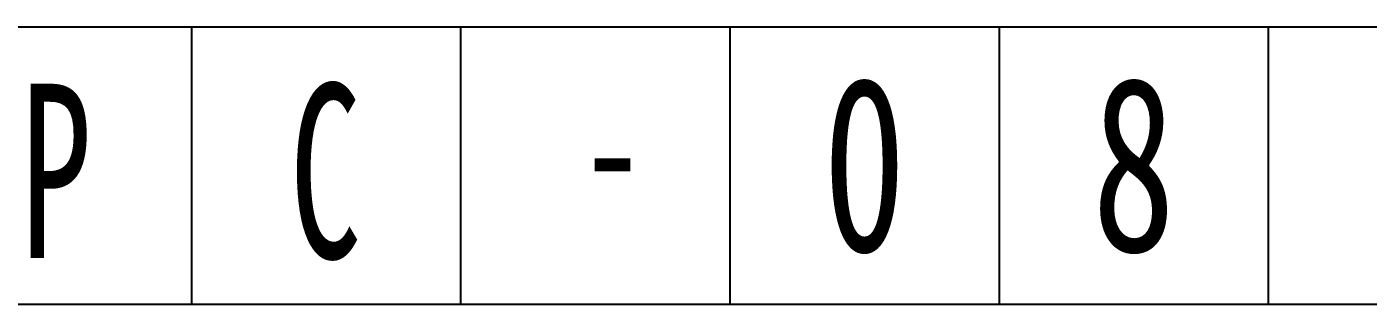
# Model space of a CAD drawing. Header units: millimetres. Extents: x 0 to 420, y 0 to 297.
# Drawn here: x 364.88 to 386.38, y 40.19 to 44.65 of the extents above; entities that cross this region are included whole.
import ezdxf
from ezdxf.enums import TextEntityAlignment as Align

# ---------------------------------------------------------------- set-up
doc = ezdxf.new("R2010")
doc.units = ezdxf.units.MM
doc.layers.add('GPDRAW', color=1, linetype='Continuous')
doc.layers.add('sign', color=7, linetype='Continuous')
doc.styles.add('ECL', font='SIMFANG_2312.TTF', dxfattribs={"width": 0.7, "height": 3})
doc.styles.add('LXL', font='SIMFANG_2312.TTF', dxfattribs={"width": 0.7, "height": 3})

# ---------------------------------------------------------------- blocks, each defined once
blk = doc.blocks.new('*U65')
at = {"layer": 'GPDRAW', "color": 5, "style": 'LXL', "width": 0.6}
for s, p in [('P', (79.849, 2.141)), ('C', (84.166, 2.141))]:
    blk.add_text(s, height=2.8, dxfattribs=at).set_placement(p, align=Align.MIDDLE)
blk = doc.blocks.new('XXDAFRAM-CH-HENG-A3')
at = {"linetype": 'Continuous'}
for p, q in [((367.517, 44.649), (367.517, 40.194)), ((371.833, 44.649), (371.833, 40.194)), ((376.15, 44.649), (376.15, 40.194)), ((380.467, 44.649), (380.467, 40.194)), ((384.783, 44.649), (384.783, 40.194))]:
    blk.add_line(p, q, dxfattribs=at)
at = {"layer": 'GPDRAW', "color": 3, "linetype": 'Continuous'}
blk.add_line((285.5, 44.649), (415, 44.649), dxfattribs=at)
at = {"layer": 'GPDRAW'}
blk.add_line((285.5, 44.649), (415, 44.649), dxfattribs=at)
at = {"layer": 'sign', "color": 1, "linetype": 'Continuous'}
blk.add_line((285.5, 40.194), (415, 40.194), dxfattribs=at)
blk.add_blockref('*U65', (285.5, 40.194))
at = {"linetype": 'Continuous', "style": 'ECL', "width": 0.7}
for tag, height, p in [('DESIGNSTATUS', 2.8, (407.013, 52.286)), ('ENDESIGNSTATUS', 2.8, (407.013, 47.375)), ('V', 2.8, (378.308, 42.422)), ('O', 2.8, (382.625, 42.422)), ('N', 2.8, (386.942, 42.422)), ('L', 2.8, (391.258, 42.422)), ('D', 2.8, (399.892, 42.422)), ('W', 2.8, (404.208, 42.422)), ('G', 2.8, (408.525, 42.422)), ('VEREN40', 2.8, (412.842, 42.422)), ('DWGNAME1', 3, (372.022, 30.89)), ('DWGENAME1', 3, (371.833, 27.226)), ('DWGNAME', 3, (371.833, 27.145)), ('DWGNAME2', 3, (371.833, 23.322)), ('DWGENAME', 3, (371.833, 23.303)), ('DWGENAME2', 3, (372.057, 19.642)), ('DWGNO', 3, (370.72, 8.719)), ('VEREN40', 3, (411.224, 8.719))]:
    blk.add_attdef(tag, text='', height=height, dxfattribs=at).set_placement(p, align=Align.MIDDLE)
at = {"style": 'ECL', "width": 0.7, "flags": 1}
for p in [(321.472, 31.794), (321.472, 26.194), (321.472, 20.594), (321.472, 14.994)]:
    blk.add_attdef('DATE', text='', height=3, dxfattribs=at).set_placement(p, align=Align.MIDDLE)
for tag, p in [('SJ1', (299.889, 28.994)), ('JH', (299.889, 23.394)), ('SH1', (299.889, 17.794)), ('PZ', (299.889, 12.194)), ('BL', (299.889, 5))]:
    blk.add_attdef(tag, p, '', height=3, dxfattribs=at)
at = {"layer": 'GPDRAW', "color": 0, "style": 'LXL', "width": 0.7}
blk.add_text('-', height=2.1, dxfattribs=at).set_placement((373.766, 41.626))

msp = doc.modelspace()

# ---------------------------------------------------------------- block references
ref = msp.add_blockref('XXDAFRAM-CH-HENG-A3', (0, 0))
ref.add_attrib('V', '0', dxfattribs={"linetype": 'Continuous', "height": 2.8, "style": 'ECL', "width": 0.7}).set_placement((378.308, 42.422), align=Align.MIDDLE)
ref.add_attrib('O', '8', dxfattribs={"linetype": 'Continuous', "height": 2.8, "style": 'ECL', "width": 0.7}).set_placement((382.625, 42.422), align=Align.MIDDLE)

doc.saveas('drawing.dxf')
